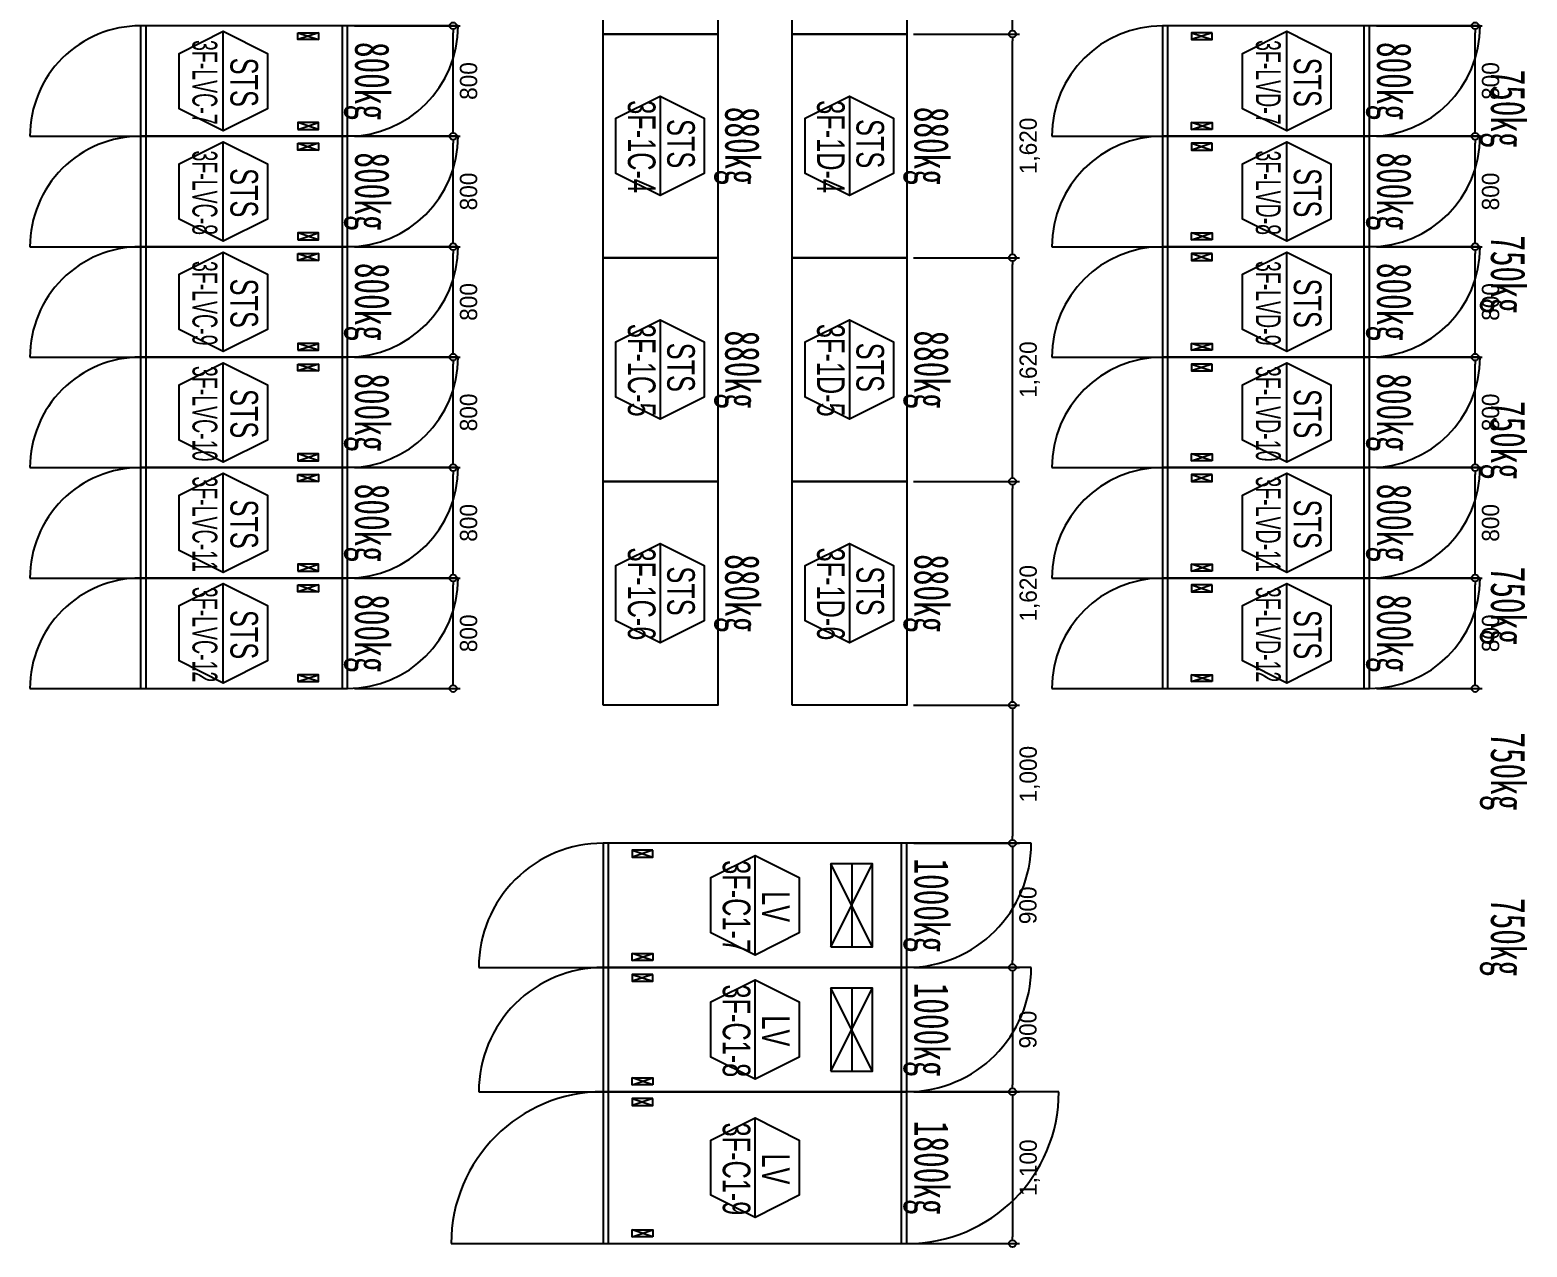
# Model space of a CAD drawing. Header units: millimetres. Extents: x 89978 to 501025, y -351975 to 837171.
# Drawn here: x 104554 to 115394, y 485260 to 494075 of the extents above; entities that cross this region are included whole.
import ezdxf
from ezdxf.enums import TextEntityAlignment as Align

# ---------------------------------------------------------------- set-up
doc = ezdxf.new("R2010")
doc.units = ezdxf.units.MM
doc.header["$LTSCALE"] = 150
doc.layers.get('Defpoints').update_dxf_attribs({"color": 150})
for name, color, linetype in [('------00 Switch Gear', 3, 'Continuous'), ('------00 Switch Gear_Number', 1, 'Continuous'), ('-----36 Dimension', 1, 'Continuous'), ('20251030_전기하중검토', 241, 'Continuous')]:
    doc.layers.add(name, color=color, linetype=linetype)
doc.layers.add('NOPLOT', color=191, linetype='Continuous', plot=False)
doc.styles.add('dd', font='')
doc.styles.add('ELEC', font='')
doc.styles.add('Gtx', font='')
doc.styles.get('dd').set_extended_font_data('DotumChe')
doc.styles.get('ELEC').set_extended_font_data('Dotum')
doc.styles.get('Gtx').set_extended_font_data('Dotum')
doc.dimstyles.new('ELEC', dxfattribs={"dimscale": 100, "dimtxt": 2, "dimasz": 1, "dimexe": 2, "dimexo": 1, "dimgap": 1, "dimtad": 1, "dimdec": 0, "dimrnd": 0.25, "dimzin": 9, "dimdsep": 32, "dimlunit": 6, "dimtxsty": 'ELEC', "dimblk": 'Z_DOT', "dimcen": 3, "dimclrd": 7, "dimclre": 7, "dimclrt": 3, "dimadec": 0, "dimazin": 0, "dimtfac": 1, "dimtdec": 0, "dimtix": 1, "dimtmove": 2, "dimatfit": 1, "dimfxl": 1, "dimarcsym": 0})

# ---------------------------------------------------------------- blocks, each defined once
blk = doc.blocks.new('STS-R')
blk.add_lwpolyline([(886994, -128588), (888614, -128588), (888614, -129418), (886994, -129418), (886994, -128588)])
blk = doc.blocks.new('_DOTBLANK')
at = {"color": 0, "linetype": 'ByBlock'}
blk.add_line((-0.5, 0), (-1, 0), dxfattribs=at)
blk.add_circle((0, 0), 0.5, dxfattribs=at)
blk = doc.blocks.new('*D907')
at = {"layer": '-----36 Dimension', "color": 0, "lineweight": -2, "transparency": 16777216}
for p, q in [((110954, 495665), (111718, 495665)), ((111668, 494095), (111668, 495615)), ((110952, 494045), (111718, 494045))]:
    blk.add_line(p, q, dxfattribs=at)
at = {"layer": 'Defpoints', "color": 0, "transparency": 16777216}
for p in [(110904, 495665, 0), (111668, 495665), (110902, 494045, 0)]:
    blk.add_point(p, dxfattribs=at)
at = {"layer": '-----36 Dimension', "color": 0, "lineweight": -2, "transparency": 16777216, "xscale": 50, "yscale": 50, "zscale": 50}
for p, rotation in [((111668, 495665), 90), ((111668, 494045), 270)]:
    blk.add_blockref('_DOTBLANK', p, dxfattribs=dict(at, rotation=rotation))
at = {"layer": '-----36 Dimension', "color": 0, "transparency": 16777216, "insert": (111793, 494855), "char_height": 125, "attachment_point": 5, "rotation": 90, "style": 'Gtx'}
blk.add_mtext('1,620', dxfattribs=at)
blk = doc.blocks.new('Z_DOT')
for p, q in [((-2, 0), (2, 0)), ((0, -2), (0, 2))]:
    blk.add_line(p, q)
for radius in [2.5, 1.25]:
    blk.add_circle((0, 0), radius)
blk = doc.blocks.new('*D908')
at = {"layer": '-----36 Dimension', "color": 0, "lineweight": -2, "transparency": 16777216}
for p, q in [((110954, 494045), (111718, 494045)), ((111668, 492475), (111668, 493995)), ((110952, 492425), (111718, 492425))]:
    blk.add_line(p, q, dxfattribs=at)
at = {"layer": 'Defpoints', "color": 0, "transparency": 16777216}
for p in [(110904, 494045, 0), (111668, 494045), (110902, 492425, 0)]:
    blk.add_point(p, dxfattribs=at)
at = {"layer": '-----36 Dimension', "color": 0, "lineweight": -2, "transparency": 16777216, "xscale": 50, "yscale": 50, "zscale": 50}
for p, rotation in [((111668, 494045), 90), ((111668, 492425), 270)]:
    blk.add_blockref('_DOTBLANK', p, dxfattribs=dict(at, rotation=rotation))
at = {"layer": '-----36 Dimension', "color": 0, "transparency": 16777216, "insert": (111793, 493235), "char_height": 125, "attachment_point": 5, "rotation": 90, "style": 'Gtx'}
blk.add_mtext('1,620', dxfattribs=at)
blk = doc.blocks.new('*D909')
at = {"layer": '-----36 Dimension', "color": 0, "lineweight": -2, "transparency": 16777216}
for p, q in [((110954, 492425), (111718, 492425)), ((111668, 490855), (111668, 492375)), ((110952, 490805), (111718, 490805))]:
    blk.add_line(p, q, dxfattribs=at)
at = {"layer": 'Defpoints', "color": 0, "transparency": 16777216}
for p in [(110904, 492425, 0), (111668, 492425), (110902, 490805, 0)]:
    blk.add_point(p, dxfattribs=at)
at = {"layer": '-----36 Dimension', "color": 0, "lineweight": -2, "transparency": 16777216, "xscale": 50, "yscale": 50, "zscale": 50}
for p, rotation in [((111668, 492425), 90), ((111668, 490805), 270)]:
    blk.add_blockref('_DOTBLANK', p, dxfattribs=dict(at, rotation=rotation))
at = {"layer": '-----36 Dimension', "color": 0, "transparency": 16777216, "insert": (111793, 491615), "char_height": 125, "attachment_point": 5, "rotation": 90, "style": 'Gtx'}
blk.add_mtext('1,620', dxfattribs=at)
blk = doc.blocks.new('*D910')
at = {"layer": '-----36 Dimension', "color": 0, "lineweight": -2, "transparency": 16777216}
for p, q in [((110954, 490805), (111718, 490805)), ((111668, 489235), (111668, 490755)), ((110952, 489185), (111718, 489185))]:
    blk.add_line(p, q, dxfattribs=at)
at = {"layer": 'Defpoints', "color": 0, "transparency": 16777216}
for p in [(110904, 490805, 0), (111668, 490805), (110902, 489185, 0)]:
    blk.add_point(p, dxfattribs=at)
at = {"layer": '-----36 Dimension', "color": 0, "lineweight": -2, "transparency": 16777216, "xscale": 50, "yscale": 50, "zscale": 50}
for p, rotation in [((111668, 490805), 90), ((111668, 489185), 270)]:
    blk.add_blockref('_DOTBLANK', p, dxfattribs=dict(at, rotation=rotation))
at = {"layer": '-----36 Dimension', "color": 0, "transparency": 16777216, "insert": (111793, 489995), "char_height": 125, "attachment_point": 5, "rotation": 90, "style": 'Gtx'}
blk.add_mtext('1,620', dxfattribs=at)
blk = doc.blocks.new('800x1200')
at = {"layer": '------00 Switch Gear'}
for p, q in [((-1460, 0), (-1460, 800)), ((800, 800), (-42, 800)), ((-40, 0), (-40, 800)), ((-1290, 750), (-1140, 700)), ((-1140, 750), (-1290, 700)), ((-2300, 0), (-1458, 0)), ((-1290, 50), (-1140, 100)), ((-1140, 50), (-1290, 100))]:
    blk.add_line(p, q, dxfattribs=at)
for points in [[(0, 0), (0, 800), (-1500, 800), (-1500, 0)], [(-1140, 750), (-1290, 750), (-1290, 700), (-1140, 700)], [(-1140, 50), (-1290, 50), (-1290, 100), (-1140, 100)]]:
    blk.add_lwpolyline(points, close=True, dxfattribs=at)
for centre, start, end in [((-1500, 0), 90, 180), ((0, 800), 270, 0)]:
    blk.add_arc(centre, 800, start, end, dxfattribs=at)
blk = doc.blocks.new('1100x2200')
at = {"layer": '------00 Switch Gear'}
for p, q in [((-2160, 0), (-2160, 1100)), ((1100, 1100), (-42, 1100)), ((-40, 0), (-40, 1100)), ((-1990, 1050), (-1840, 1000)), ((-1840, 1050), (-1990, 1000)), ((-3300, 0), (-2158, 0)), ((-1990, 50), (-1840, 100)), ((-1840, 50), (-1990, 100))]:
    blk.add_line(p, q, dxfattribs=at)
at = {"layer": '------00 Switch Gear', "elevation": 0}
for points in [[(0, 0), (0, 1100), (-2200, 1100), (-2200, 0)], [(-1840, 1050), (-1990, 1050), (-1990, 1000), (-1840, 1000)], [(-1840, 50), (-1990, 50), (-1990, 100), (-1840, 100)]]:
    blk.add_lwpolyline(points, close=True, dxfattribs=at)
at = {"layer": '------00 Switch Gear'}
for centre, start, end in [((-2200, 0), 90, 180), ((0, 1100), 270, 0)]:
    blk.add_arc(centre, 1100, start, end, dxfattribs=at)
blk = doc.blocks.new('900x2200')
at = {"layer": '------00 Switch Gear'}
for p, q in [((-2160, 900), (-2160, 0)), ((900, 900), (-42, 900)), ((-40, 900), (-40, 0)), ((-210, 850), (-360, 800)), ((-360, 850), (-210, 800)), ((-3100, 0), (-2158, 0)), ((-210, 50), (-360, 100)), ((-360, 50), (-210, 100))]:
    blk.add_line(p, q, dxfattribs=at)
for points in [[(-2200, 900), (-2200, 0), (0, 0), (0, 900)], [(-360, 850), (-210, 850), (-210, 800), (-360, 800)], [(-360, 50), (-210, 50), (-210, 100), (-360, 100)]]:
    blk.add_lwpolyline(points, close=True, dxfattribs=at)
for centre, start, end in [((-2200, 0), 90, 180), ((0, 900), 270, 0)]:
    blk.add_arc(centre, 900, start, end, dxfattribs=at)
blk = doc.blocks.new('*D1083')
at = {"layer": '-----36 Dimension', "color": 0, "lineweight": -2, "transparency": 16777216}
for p, q in [((106904, 494105), (107668, 494105)), ((107618, 493355), (107618, 494055)), ((106904, 493305), (107668, 493305))]:
    blk.add_line(p, q, dxfattribs=at)
at = {"layer": 'Defpoints', "color": 0, "transparency": 16777216}
for p in [(106854, 494105, 0), (107618, 494105), (106854, 493305, 0)]:
    blk.add_point(p, dxfattribs=at)
at = {"layer": '-----36 Dimension', "color": 0, "lineweight": -2, "transparency": 16777216, "xscale": 50, "yscale": 50, "zscale": 50}
for p, rotation in [((107618, 494105), 90), ((107618, 493305), 270)]:
    blk.add_blockref('_DOTBLANK', p, dxfattribs=dict(at, rotation=rotation))
at = {"layer": '-----36 Dimension', "color": 0, "transparency": 16777216, "insert": (107730, 493705), "char_height": 125, "attachment_point": 5, "rotation": 90, "style": 'Gtx'}
blk.add_mtext('800', dxfattribs=at)
blk = doc.blocks.new('*D1084')
at = {"layer": '-----36 Dimension', "color": 0, "lineweight": -2, "transparency": 16777216}
for p, q in [((106904, 493305), (107668, 493305)), ((107618, 492555), (107618, 493255)), ((106904, 492505), (107668, 492505))]:
    blk.add_line(p, q, dxfattribs=at)
at = {"layer": 'Defpoints', "color": 0, "transparency": 16777216}
for p in [(106854, 493305, 0), (107618, 493305), (106854, 492505, 0)]:
    blk.add_point(p, dxfattribs=at)
at = {"layer": '-----36 Dimension', "color": 0, "lineweight": -2, "transparency": 16777216, "xscale": 50, "yscale": 50, "zscale": 50}
for p, rotation in [((107618, 493305), 90), ((107618, 492505), 270)]:
    blk.add_blockref('_DOTBLANK', p, dxfattribs=dict(at, rotation=rotation))
at = {"layer": '-----36 Dimension', "color": 0, "transparency": 16777216, "insert": (107730, 492905), "char_height": 125, "attachment_point": 5, "rotation": 90, "style": 'Gtx'}
blk.add_mtext('800', dxfattribs=at)
blk = doc.blocks.new('*D1085')
at = {"layer": '-----36 Dimension', "color": 0, "lineweight": -2, "transparency": 16777216}
for p, q in [((106904, 492505), (107668, 492505)), ((107618, 491755), (107618, 492455)), ((106904, 491705), (107668, 491705))]:
    blk.add_line(p, q, dxfattribs=at)
at = {"layer": 'Defpoints', "color": 0, "transparency": 16777216}
for p in [(106854, 492505, 0), (107618, 492505), (106854, 491705, 0)]:
    blk.add_point(p, dxfattribs=at)
at = {"layer": '-----36 Dimension', "color": 0, "lineweight": -2, "transparency": 16777216, "xscale": 50, "yscale": 50, "zscale": 50}
for p, rotation in [((107618, 492505), 90), ((107618, 491705), 270)]:
    blk.add_blockref('_DOTBLANK', p, dxfattribs=dict(at, rotation=rotation))
at = {"layer": '-----36 Dimension', "color": 0, "transparency": 16777216, "insert": (107730, 492105), "char_height": 125, "attachment_point": 5, "rotation": 90, "style": 'Gtx'}
blk.add_mtext('800', dxfattribs=at)
blk = doc.blocks.new('*D1086')
at = {"layer": '-----36 Dimension', "color": 0, "lineweight": -2, "transparency": 16777216}
for p, q in [((106904, 491705), (107668, 491705)), ((107618, 490955), (107618, 491655)), ((106904, 490905), (107668, 490905))]:
    blk.add_line(p, q, dxfattribs=at)
at = {"layer": 'Defpoints', "color": 0, "transparency": 16777216}
for p in [(106854, 491705, 0), (107618, 491705), (106854, 490905, 0)]:
    blk.add_point(p, dxfattribs=at)
at = {"layer": '-----36 Dimension', "color": 0, "lineweight": -2, "transparency": 16777216, "xscale": 50, "yscale": 50, "zscale": 50}
for p, rotation in [((107618, 491705), 90), ((107618, 490905), 270)]:
    blk.add_blockref('_DOTBLANK', p, dxfattribs=dict(at, rotation=rotation))
at = {"layer": '-----36 Dimension', "color": 0, "transparency": 16777216, "insert": (107730, 491305), "char_height": 125, "attachment_point": 5, "rotation": 90, "style": 'Gtx'}
blk.add_mtext('800', dxfattribs=at)
blk = doc.blocks.new('*D1087')
at = {"layer": '-----36 Dimension', "color": 0, "lineweight": -2, "transparency": 16777216}
for p, q in [((106904, 490905), (107668, 490905)), ((107618, 490155), (107618, 490855)), ((106904, 490105), (107668, 490105))]:
    blk.add_line(p, q, dxfattribs=at)
at = {"layer": 'Defpoints', "color": 0, "transparency": 16777216}
for p in [(106854, 490905, 0), (107618, 490905), (106854, 490105, 0)]:
    blk.add_point(p, dxfattribs=at)
at = {"layer": '-----36 Dimension', "color": 0, "lineweight": -2, "transparency": 16777216, "xscale": 50, "yscale": 50, "zscale": 50}
for p, rotation in [((107618, 490905), 90), ((107618, 490105), 270)]:
    blk.add_blockref('_DOTBLANK', p, dxfattribs=dict(at, rotation=rotation))
at = {"layer": '-----36 Dimension', "color": 0, "transparency": 16777216, "insert": (107730, 490505), "char_height": 125, "attachment_point": 5, "rotation": 90, "style": 'Gtx'}
blk.add_mtext('800', dxfattribs=at)
blk = doc.blocks.new('*D1088')
at = {"layer": '-----36 Dimension', "color": 0, "lineweight": -2, "transparency": 16777216}
for p, q in [((106904, 490105), (107668, 490105)), ((107618, 489355), (107618, 490055)), ((106904, 489305), (107668, 489305))]:
    blk.add_line(p, q, dxfattribs=at)
at = {"layer": 'Defpoints', "color": 0, "transparency": 16777216}
for p in [(106854, 490105, 0), (107618, 490105), (106854, 489305, 0)]:
    blk.add_point(p, dxfattribs=at)
at = {"layer": '-----36 Dimension', "color": 0, "lineweight": -2, "transparency": 16777216, "xscale": 50, "yscale": 50, "zscale": 50}
for p, rotation in [((107618, 490105), 90), ((107618, 489305), 270)]:
    blk.add_blockref('_DOTBLANK', p, dxfattribs=dict(at, rotation=rotation))
at = {"layer": '-----36 Dimension', "color": 0, "transparency": 16777216, "insert": (107730, 489705), "char_height": 125, "attachment_point": 5, "rotation": 90, "style": 'Gtx'}
blk.add_mtext('800', dxfattribs=at)
blk = doc.blocks.new('*D1096')
at = {"layer": '-----36 Dimension', "color": 0, "lineweight": -2, "transparency": 16777216}
for p, q in [((114304, 494105), (115068, 494105)), ((115018, 493355), (115018, 494055)), ((114304, 493305), (115068, 493305))]:
    blk.add_line(p, q, dxfattribs=at)
at = {"layer": 'Defpoints', "color": 0, "transparency": 16777216}
for p in [(114254, 494105, 0), (115018, 494105), (114254, 493305, 0)]:
    blk.add_point(p, dxfattribs=at)
at = {"layer": '-----36 Dimension', "color": 0, "lineweight": -2, "transparency": 16777216, "xscale": 50, "yscale": 50, "zscale": 50}
for p, rotation in [((115018, 494105), 90), ((115018, 493305), 270)]:
    blk.add_blockref('_DOTBLANK', p, dxfattribs=dict(at, rotation=rotation))
at = {"layer": '-----36 Dimension', "color": 0, "transparency": 16777216, "insert": (115130, 493705), "char_height": 125, "attachment_point": 5, "rotation": 90, "style": 'Gtx'}
blk.add_mtext('800', dxfattribs=at)
blk = doc.blocks.new('*D1097')
at = {"layer": '-----36 Dimension', "color": 0, "lineweight": -2, "transparency": 16777216}
for p, q in [((114304, 493305), (115068, 493305)), ((115018, 492555), (115018, 493255)), ((114304, 492505), (115068, 492505))]:
    blk.add_line(p, q, dxfattribs=at)
at = {"layer": 'Defpoints', "color": 0, "transparency": 16777216}
for p in [(114254, 493305, 0), (115018, 493305), (114254, 492505, 0)]:
    blk.add_point(p, dxfattribs=at)
at = {"layer": '-----36 Dimension', "color": 0, "lineweight": -2, "transparency": 16777216, "xscale": 50, "yscale": 50, "zscale": 50}
for p, rotation in [((115018, 493305), 90), ((115018, 492505), 270)]:
    blk.add_blockref('_DOTBLANK', p, dxfattribs=dict(at, rotation=rotation))
at = {"layer": '-----36 Dimension', "color": 0, "transparency": 16777216, "insert": (115130, 492905), "char_height": 125, "attachment_point": 5, "rotation": 90, "style": 'Gtx'}
blk.add_mtext('800', dxfattribs=at)
blk = doc.blocks.new('*D1098')
at = {"layer": '-----36 Dimension', "color": 0, "lineweight": -2, "transparency": 16777216}
for p, q in [((114304, 492505), (115068, 492505)), ((115018, 491755), (115018, 492455)), ((114304, 491705), (115068, 491705))]:
    blk.add_line(p, q, dxfattribs=at)
at = {"layer": 'Defpoints', "color": 0, "transparency": 16777216}
for p in [(114254, 492505, 0), (115018, 492505), (114254, 491705, 0)]:
    blk.add_point(p, dxfattribs=at)
at = {"layer": '-----36 Dimension', "color": 0, "lineweight": -2, "transparency": 16777216, "xscale": 50, "yscale": 50, "zscale": 50}
for p, rotation in [((115018, 492505), 90), ((115018, 491705), 270)]:
    blk.add_blockref('_DOTBLANK', p, dxfattribs=dict(at, rotation=rotation))
at = {"layer": '-----36 Dimension', "color": 0, "transparency": 16777216, "insert": (115130, 492105), "char_height": 125, "attachment_point": 5, "rotation": 90, "style": 'Gtx'}
blk.add_mtext('800', dxfattribs=at)
blk = doc.blocks.new('*D1099')
at = {"layer": '-----36 Dimension', "color": 0, "lineweight": -2, "transparency": 16777216}
for p, q in [((114304, 491705), (115068, 491705)), ((115018, 490955), (115018, 491655)), ((114304, 490905), (115068, 490905))]:
    blk.add_line(p, q, dxfattribs=at)
at = {"layer": 'Defpoints', "color": 0, "transparency": 16777216}
for p in [(114254, 491705, 0), (115018, 491705), (114254, 490905, 0)]:
    blk.add_point(p, dxfattribs=at)
at = {"layer": '-----36 Dimension', "color": 0, "lineweight": -2, "transparency": 16777216, "xscale": 50, "yscale": 50, "zscale": 50}
for p, rotation in [((115018, 491705), 90), ((115018, 490905), 270)]:
    blk.add_blockref('_DOTBLANK', p, dxfattribs=dict(at, rotation=rotation))
at = {"layer": '-----36 Dimension', "color": 0, "transparency": 16777216, "insert": (115130, 491305), "char_height": 125, "attachment_point": 5, "rotation": 90, "style": 'Gtx'}
blk.add_mtext('800', dxfattribs=at)
blk = doc.blocks.new('*D1100')
at = {"layer": '-----36 Dimension', "color": 0, "lineweight": -2, "transparency": 16777216}
for p, q in [((114304, 490905), (115068, 490905)), ((115018, 490155), (115018, 490855)), ((114304, 490105), (115068, 490105))]:
    blk.add_line(p, q, dxfattribs=at)
at = {"layer": 'Defpoints', "color": 0, "transparency": 16777216}
for p in [(114254, 490905, 0), (115018, 490905), (114254, 490105, 0)]:
    blk.add_point(p, dxfattribs=at)
at = {"layer": '-----36 Dimension', "color": 0, "lineweight": -2, "transparency": 16777216, "xscale": 50, "yscale": 50, "zscale": 50}
for p, rotation in [((115018, 490905), 90), ((115018, 490105), 270)]:
    blk.add_blockref('_DOTBLANK', p, dxfattribs=dict(at, rotation=rotation))
at = {"layer": '-----36 Dimension', "color": 0, "transparency": 16777216, "insert": (115130, 490505), "char_height": 125, "attachment_point": 5, "rotation": 90, "style": 'Gtx'}
blk.add_mtext('800', dxfattribs=at)
blk = doc.blocks.new('*D1101')
at = {"layer": '-----36 Dimension', "color": 0, "lineweight": -2, "transparency": 16777216}
for p, q in [((114304, 490105), (115068, 490105)), ((115018, 489355), (115018, 490055)), ((114304, 489305), (115068, 489305))]:
    blk.add_line(p, q, dxfattribs=at)
at = {"layer": 'Defpoints', "color": 0, "transparency": 16777216}
for p in [(114254, 490105, 0), (115018, 490105), (114254, 489305, 0)]:
    blk.add_point(p, dxfattribs=at)
at = {"layer": '-----36 Dimension', "color": 0, "lineweight": -2, "transparency": 16777216, "xscale": 50, "yscale": 50, "zscale": 50}
for p, rotation in [((115018, 490105), 90), ((115018, 489305), 270)]:
    blk.add_blockref('_DOTBLANK', p, dxfattribs=dict(at, rotation=rotation))
at = {"layer": '-----36 Dimension', "color": 0, "transparency": 16777216, "insert": (115130, 489705), "char_height": 125, "attachment_point": 5, "rotation": 90, "style": 'Gtx'}
blk.add_mtext('800', dxfattribs=at)
blk = doc.blocks.new('*D1224')
at = {"layer": '-----36 Dimension', "color": 0, "lineweight": -2, "transparency": 16777216}
for p, q in [((110952, 489185), (111718, 489185)), ((111668, 489135), (111668, 488235)), ((110954, 488185), (111718, 488185))]:
    blk.add_line(p, q, dxfattribs=at)
at = {"layer": 'Defpoints', "color": 0, "transparency": 16777216}
for p in [(110902, 489185), (110904, 488185, 0), (111668, 488185)]:
    blk.add_point(p, dxfattribs=at)
at = {"layer": '-----36 Dimension', "color": 0, "lineweight": -2, "transparency": 16777216, "xscale": 50, "yscale": 50, "zscale": 50}
for p, rotation in [((111668, 489185), 90), ((111668, 488185), 270)]:
    blk.add_blockref('_DOTBLANK', p, dxfattribs=dict(at, rotation=rotation))
at = {"layer": '-----36 Dimension', "color": 0, "transparency": 16777216, "insert": (111793, 488685), "char_height": 125, "attachment_point": 5, "rotation": 90, "style": 'Gtx'}
blk.add_mtext('1,000', dxfattribs=at)
blk = doc.blocks.new('*D1225')
at = {"layer": '-----36 Dimension', "color": 0, "lineweight": -2, "transparency": 16777216}
for p, q in [((110954, 488185), (111718, 488185)), ((111668, 488135), (111668, 487335)), ((110954, 487285), (111718, 487285))]:
    blk.add_line(p, q, dxfattribs=at)
at = {"layer": 'Defpoints', "color": 0, "transparency": 16777216}
for p in [(110904, 488185, 0), (110904, 487285, 0), (111668, 487285)]:
    blk.add_point(p, dxfattribs=at)
at = {"layer": '-----36 Dimension', "color": 0, "lineweight": -2, "transparency": 16777216, "xscale": 50, "yscale": 50, "zscale": 50}
for p, rotation in [((111668, 488185), 90), ((111668, 487285), 270)]:
    blk.add_blockref('_DOTBLANK', p, dxfattribs=dict(at, rotation=rotation))
at = {"layer": '-----36 Dimension', "color": 0, "transparency": 16777216, "insert": (111780, 487735), "char_height": 125, "attachment_point": 5, "rotation": 90, "style": 'Gtx'}
blk.add_mtext('900', dxfattribs=at)
blk = doc.blocks.new('*D1226')
at = {"layer": '-----36 Dimension', "color": 0, "lineweight": -2, "transparency": 16777216}
for p, q in [((110954, 487285), (111718, 487285)), ((111668, 487235), (111668, 486435)), ((110954, 486385), (111718, 486385))]:
    blk.add_line(p, q, dxfattribs=at)
at = {"layer": 'Defpoints', "color": 0, "transparency": 16777216}
for p in [(110904, 487285, 0), (110904, 486385, 0), (111668, 486385)]:
    blk.add_point(p, dxfattribs=at)
at = {"layer": '-----36 Dimension', "color": 0, "lineweight": -2, "transparency": 16777216, "xscale": 50, "yscale": 50, "zscale": 50}
for p, rotation in [((111668, 487285), 90), ((111668, 486385), 270)]:
    blk.add_blockref('_DOTBLANK', p, dxfattribs=dict(at, rotation=rotation))
at = {"layer": '-----36 Dimension', "color": 0, "transparency": 16777216, "insert": (111780, 486835), "char_height": 125, "attachment_point": 5, "rotation": 90, "style": 'Gtx'}
blk.add_mtext('900', dxfattribs=at)
blk = doc.blocks.new('*D1227')
at = {"layer": '-----36 Dimension', "color": 0, "lineweight": -2, "transparency": 16777216}
for p, q in [((110954, 486385), (111718, 486385)), ((111668, 486335), (111668, 485335)), ((110954, 485285), (111718, 485285))]:
    blk.add_line(p, q, dxfattribs=at)
at = {"layer": 'Defpoints', "color": 0, "transparency": 16777216}
for p in [(110904, 486385, 0), (110904, 485285, 0), (111668, 485285)]:
    blk.add_point(p, dxfattribs=at)
at = {"layer": '-----36 Dimension', "color": 0, "lineweight": -2, "transparency": 16777216, "xscale": 50, "yscale": 50, "zscale": 50}
for p, rotation in [((111668, 486385), 90), ((111668, 485285), 270)]:
    blk.add_blockref('_DOTBLANK', p, dxfattribs=dict(at, rotation=rotation))
at = {"layer": '-----36 Dimension', "color": 0, "transparency": 16777216, "insert": (111793, 485835), "char_height": 125, "attachment_point": 5, "rotation": 90, "style": 'Gtx'}
blk.add_mtext('1,100', dxfattribs=at)

msp = doc.modelspace()

# ---------------------------------------------------------------- linework, layer by layer
at = {"layer": '------00 Switch Gear_Number', "elevation": 0}
for points in [[(105953.6, 493345), (105953.6, 494065), (106273.6, 493905.4), (106273.6, 493504.7), (105953.6, 493345), (105633.6, 493504.7), (105633.6, 493905.4), (105953.6, 494065)], [(113653.6, 493345), (113653.6, 494065), (113973.6, 493905.4), (113973.6, 493504.7), (113653.6, 493345), (113333.6, 493504.7), (113333.6, 493905.4), (113653.6, 494065)], [(105953.6, 492545), (105953.6, 493265), (106273.6, 493105.4), (106273.6, 492704.7), (105953.6, 492545), (105633.6, 492704.7), (105633.6, 493105.4), (105953.6, 493265)], [(113653.6, 492545), (113653.6, 493265), (113973.6, 493105.4), (113973.6, 492704.7), (113653.6, 492545), (113333.6, 492704.7), (113333.6, 493105.4), (113653.6, 493265)], [(105953.8, 491745), (105953.8, 492465), (106273.8, 492305.4), (106273.8, 491904.7), (105953.8, 491745), (105633.8, 491904.7), (105633.8, 492305.4), (105953.8, 492465)], [(113653.8, 491745), (113653.8, 492465), (113973.8, 492305.4), (113973.8, 491904.7), (113653.8, 491745), (113333.8, 491904.7), (113333.8, 492305.4), (113653.8, 492465)], [(105953.8, 490945), (105953.8, 491665), (106273.8, 491505.4), (106273.8, 491104.7), (105953.8, 490945), (105633.8, 491104.7), (105633.8, 491505.4), (105953.8, 491665)], [(113653.8, 490945), (113653.8, 491665), (113973.8, 491505.4), (113973.8, 491104.7), (113653.8, 490945), (113333.8, 491104.7), (113333.8, 491505.4), (113653.8, 491665)], [(105953.8, 490145), (105953.8, 490865), (106273.8, 490705.4), (106273.8, 490304.7), (105953.8, 490145), (105633.8, 490304.7), (105633.8, 490705.4), (105953.8, 490865)], [(113653.8, 490145), (113653.8, 490865), (113973.8, 490705.4), (113973.8, 490304.7), (113653.8, 490145), (113333.8, 490304.7), (113333.8, 490705.4), (113653.8, 490865)], [(105953.8, 489345), (105953.8, 490065), (106273.8, 489905.4), (106273.8, 489504.7), (105953.8, 489345), (105633.8, 489504.7), (105633.8, 489905.4), (105953.8, 490065)], [(113653.8, 489345), (113653.8, 490065), (113973.8, 489905.4), (113973.8, 489504.7), (113653.8, 489345), (113333.8, 489504.7), (113333.8, 489905.4), (113653.8, 490065)], [(109803.6, 487375), (109803.6, 488095), (110123.6, 487935.4), (110123.6, 487534.7), (109803.6, 487375), (109483.6, 487534.7), (109483.6, 487935.4), (109803.6, 488095)], [(109803.6, 486475), (109803.6, 487195), (110123.6, 487035.4), (110123.6, 486634.7), (109803.6, 486475), (109483.6, 486634.7), (109483.6, 487035.4), (109803.6, 487195)], [(109803.6, 485475), (109803.6, 486195), (110123.6, 486035.4), (110123.6, 485634.7), (109803.6, 485475), (109483.6, 485634.7), (109483.6, 486035.4), (109803.6, 486195)]]:
    msp.add_lwpolyline(points, dxfattribs=at)
at = {"layer": '------00 Switch Gear_Number', "color": 1, "elevation": 0}
for points in [[(109116.6, 493595), (109116.6, 492875), (108796.6, 493034.7), (108796.6, 493435.4), (109116.6, 493595), (109436.6, 493435.4), (109436.6, 493034.7), (109116.6, 492875)], [(110486.6, 493595), (110486.6, 492875), (110166.6, 493034.7), (110166.6, 493435.4), (110486.6, 493595), (110806.6, 493435.4), (110806.6, 493034.7), (110486.6, 492875)], [(109116.6, 491975), (109116.6, 491255), (108796.6, 491414.7), (108796.6, 491815.4), (109116.6, 491975), (109436.6, 491815.4), (109436.6, 491414.7), (109116.6, 491255)], [(110486.6, 491975), (110486.6, 491255), (110166.6, 491414.7), (110166.6, 491815.4), (110486.6, 491975), (110806.6, 491815.4), (110806.6, 491414.7), (110486.6, 491255)], [(109116.6, 490355), (109116.6, 489635), (108796.6, 489794.7), (108796.6, 490195.4), (109116.6, 490355), (109436.6, 490195.4), (109436.6, 489794.7), (109116.6, 489635)], [(110486.6, 490355), (110486.6, 489635), (110166.6, 489794.7), (110166.6, 490195.4), (110486.6, 490355), (110806.6, 490195.4), (110806.6, 489794.7), (110486.6, 489635)]]:
    msp.add_lwpolyline(points, dxfattribs=at)
at = {"layer": 'NOPLOT'}
for p, q in [((110353.6, 487435, 0), (110653.6, 488035, 0)), ((110653.6, 487435, 0), (110353.6, 488035, 0)), ((110503.6, 488035, 0), (110503.6, 487435, 0)), ((110353.6, 486535, 0), (110653.6, 487135, 0)), ((110653.6, 486535, 0), (110353.6, 487135, 0)), ((110503.6, 487135, 0), (110503.6, 486535, 0))]:
    msp.add_line(p, q, dxfattribs=at)
at = {"layer": 'NOPLOT', "elevation": 0}
for points in [[(110353.6, 487435), (110653.6, 487435), (110653.6, 488035), (110353.6, 488035)], [(110353.6, 486535), (110653.6, 486535), (110653.6, 487135), (110353.6, 487135)]]:
    msp.add_lwpolyline(points, close=True, dxfattribs=at)

# ---------------------------------------------------------------- block references
at = {"layer": '------00 Switch Gear'}
for name, p, rotation in [('STS-R', (-19884.4, -392948.7), 90.00000000000001), ('STS-R', (-18514.4, -392948.7), 90.00000000000001), ('800x1200', (105353.6, 494105), 180), ('STS-R', (-19884.4, -394568.7), 90.00000000000001), ('STS-R', (-18514.4, -394568.7), 90.00000000000001), ('800x1200', (105353.6, 493305), 180), ('800x1200', (105353.6, 492505), 180), ('STS-R', (-19884.4, -396188.7), 90.00000000000001), ('STS-R', (-18514.4, -396188.7), 90.00000000000001), ('800x1200', (105353.6, 491705), 180), ('800x1200', (105353.6, 490905), 180), ('STS-R', (-19884.4, -397808.7), 90.00000000000001), ('STS-R', (-18514.4, -397808.7), 90.00000000000001), ('800x1200', (105353.6, 490105), 180), ('900x2200', (108703.6, 488185, 0), 180), ('900x2200', (108703.6, 487285, 0), 180)]:
    msp.add_blockref(name, p, dxfattribs=dict(at, rotation=rotation))
for name, p in [('800x1200', (114253.6, 493305)), ('800x1200', (114253.6, 492505)), ('800x1200', (114253.6, 491705)), ('800x1200', (114253.6, 490905)), ('800x1200', (114253.6, 490105)), ('800x1200', (114253.6, 489305)), ('1100x2200', (110903.6, 485285, 0))]:
    msp.add_blockref(name, p, dxfattribs=at)

# ---------------------------------------------------------------- texts
at = {"layer": '------00 Switch Gear_Number', "color": 0, "style": 'ELEC'}
for s, height, width, p in [('3F-LVC-7', 180, 0.6, (105820.1, 493695.8)), ('3F-LVD-7', 180, 0.6, (113520.1, 493695.8)), ('STS', 200, 0.7, (106104.8, 493695.8)), ('STS', 200, 0.7, (113804.8, 493695.8)), ('3F-1C-4', 200, 0.7, (108983.1, 493230)), ('3F-1D-4', 200, 0.7, (110353.1, 493230)), ('STS', 200, 0.7, (109267.8, 493251.4)), ('STS', 200, 0.7, (110637.8, 493251.4)), ('3F-LVC-8', 180, 0.6, (105820.1, 492895.8)), ('3F-LVD-8', 180, 0.6, (113520.1, 492895.8)), ('STS', 200, 0.7, (106104.8, 492895.8)), ('STS', 200, 0.7, (113804.8, 492895.8)), ('3F-LVC-9', 180, 0.6, (105820.4, 492095.8)), ('3F-LVD-9', 180, 0.6, (113520.4, 492095.8)), ('STS', 200, 0.7, (106105, 492095.8)), ('STS', 200, 0.7, (113805, 492095.8)), ('3F-1C-5', 200, 0.7, (108983.1, 491610)), ('3F-1D-5', 200, 0.7, (110353.1, 491610)), ('STS', 200, 0.7, (109267.8, 491631.4)), ('STS', 200, 0.7, (110637.8, 491631.4)), ('3F-LVC-10', 180, 0.6, (105820.4, 491295.8)), ('3F-LVD-10', 180, 0.6, (113520.4, 491295.8)), ('STS', 200, 0.7, (106105, 491295.8)), ('STS', 200, 0.7, (113805, 491295.8)), ('3F-LVC-11', 180, 0.6, (105820.4, 490495.8)), ('3F-LVD-11', 180, 0.6, (113520.4, 490495.8)), ('STS', 200, 0.7, (106105, 490495.8)), ('STS', 200, 0.7, (113805, 490495.8)), ('3F-1C-6', 200, 0.7, (108983.1, 489990)), ('3F-1D-6', 200, 0.7, (110353.1, 489990)), ('STS', 200, 0.7, (109267.8, 490011.4)), ('STS', 200, 0.7, (110637.8, 490011.4)), ('3F-LVC-12', 180, 0.6, (105820.4, 489695.8)), ('3F-LVD-12', 180, 0.6, (113520.4, 489695.8)), ('STS', 200, 0.7, (106105, 489695.8)), ('STS', 200, 0.7, (113805, 489695.8)), ('3F-C1-7', 200, 0.7, (109670.1, 487725.8, 0)), ('LV', 200, 0.7, (109954.8, 487725.8, 0)), ('3F-C1-8', 200, 0.7, (109670.1, 486825.8, 0)), ('LV', 200, 0.7, (109954.8, 486825.8, 0)), ('3F-C1-9', 200, 0.7, (109670.1, 485825.8, 0)), ('LV', 200, 0.7, (109954.8, 485825.8, 0))]:
    msp.add_text(s, height=height, rotation=270, dxfattribs=dict(at, width=width)).set_placement(p, align=Align.MIDDLE_CENTER)
at = {"layer": '20251030_전기하중검토', "style": 'dd', "width": 0.7}
for s, p in [('800kg', (106997.6, 493705.3)), ('800kg', (114397.6, 493705.3)), ('750kg', (115221.9, 493505.3)), ('880kg', (109677.6, 493235.3)), ('880kg', (111047.6, 493235.3)), ('800kg', (106997.6, 492905.3)), ('800kg', (114397.6, 492905.3)), ('750kg', (115221.9, 492305.3)), ('800kg', (106997.6, 492105.3)), ('800kg', (114397.6, 492105.3)), ('880kg', (109677.6, 491615.3)), ('880kg', (111047.6, 491615.3)), ('800kg', (106997.6, 491305.3)), ('800kg', (114397.6, 491305.3)), ('750kg', (115221.9, 491105.3)), ('800kg', (106997.6, 490505.3)), ('800kg', (114397.6, 490505.3)), ('880kg', (109677.6, 489995.3)), ('880kg', (111047.6, 489995.3)), ('750kg', (115221.9, 489905.3)), ('800kg', (106997.6, 489705.3)), ('800kg', (114397.6, 489705.3)), ('750kg', (115221.9, 488705.3)), ('1000kg', (111047.6, 487735.3)), ('750kg', (115221.9, 487505.3)), ('1000kg', (111047.6, 486835.3)), ('1800kg', (111047.6, 485835.3))]:
    msp.add_text(s, height=250, rotation=270, dxfattribs=at).set_placement(p, align=Align.MIDDLE)

# ---------------------------------------------------------------- dimensions: what is measured, and where the dimension line sits
at = {"layer": '-----36 Dimension'}
for base, p1, p2, picture, middle in [((111667.9, 495665, 0), (110901.6, 494045), (110903.6, 495665), '*D907', (111792.5, 494855, 0)), ((107617.9, 494105, 0), (106853.6, 493305), (106853.6, 494105), '*D1083', (107730.5, 493705, 0)), ((115017.9, 494105, 0), (114253.6, 493305), (114253.6, 494105), '*D1096', (115130.5, 493705, 0)), ((111667.9, 494045, 0), (110901.6, 492425), (110903.6, 494045), '*D908', (111792.5, 493235, 0)), ((107617.9, 493305, 0), (106853.6, 492505), (106853.6, 493305), '*D1084', (107730.5, 492905, 0)), ((115017.9, 493305, 0), (114253.6, 492505), (114253.6, 493305), '*D1097', (115130.5, 492905, 0)), ((107617.9, 492505, 0), (106853.6, 491705), (106853.6, 492505), '*D1085', (107730.5, 492105, 0)), ((115017.9, 492505, 0), (114253.6, 491705), (114253.6, 492505), '*D1098', (115130.5, 492105, 0)), ((111667.9, 492425, 0), (110901.6, 490805), (110903.6, 492425), '*D909', (111792.5, 491615, 0)), ((107617.9, 491705, 0), (106853.6, 490905), (106853.6, 491705), '*D1086', (107730.5, 491305, 0)), ((115017.9, 491705, 0), (114253.6, 490905), (114253.6, 491705), '*D1099', (115130.5, 491305, 0)), ((107617.9, 490905, 0), (106853.6, 490105), (106853.6, 490905), '*D1087', (107730.5, 490505, 0)), ((115017.9, 490905, 0), (114253.6, 490105), (114253.6, 490905), '*D1100', (115130.5, 490505, 0)), ((111667.9, 490805, 0), (110901.6, 489185), (110903.6, 490805), '*D910', (111792.5, 489995, 0)), ((107617.9, 490105, 0), (106853.6, 489305), (106853.6, 490105), '*D1088', (107730.5, 489705, 0)), ((115017.9, 490105, 0), (114253.6, 489305), (114253.6, 490105), '*D1101', (115130.5, 489705, 0)), ((111667.9, 488185), (110901.6, 489185), (110903.6, 488185, 0), '*D1224', (111792.5, 488685)), ((111667.9, 487285), (110903.6, 488185, 0), (110903.6, 487285, 0), '*D1225', (111780.5, 487735)), ((111667.9, 486385), (110903.6, 487285, 0), (110903.6, 486385, 0), '*D1226', (111780.5, 486835)), ((111667.9, 485285), (110903.6, 486385, 0), (110903.6, 485285, 0), '*D1227', (111792.5, 485835))]:
    dim = msp.add_linear_dim(base=base, p1=p1, p2=p2, angle=270, dimstyle='ELEC', override={"dimscale": 50, "dimtxt": 2.5, "dimexe": 1, "dimtad": 2, "dimtxsty": 'Gtx', "dimblk1": 'DOTBLANK', "dimblk2": 'DOTBLANK', "dimsah": 1, "dimclrd": 0, "dimclre": 0, "dimclrt": 0}, dxfattribs=at)
    dim.commit()
    dim.dimension.update_dxf_attribs({"geometry": picture, "text_midpoint": middle})

doc.saveas('drawing.dxf')
